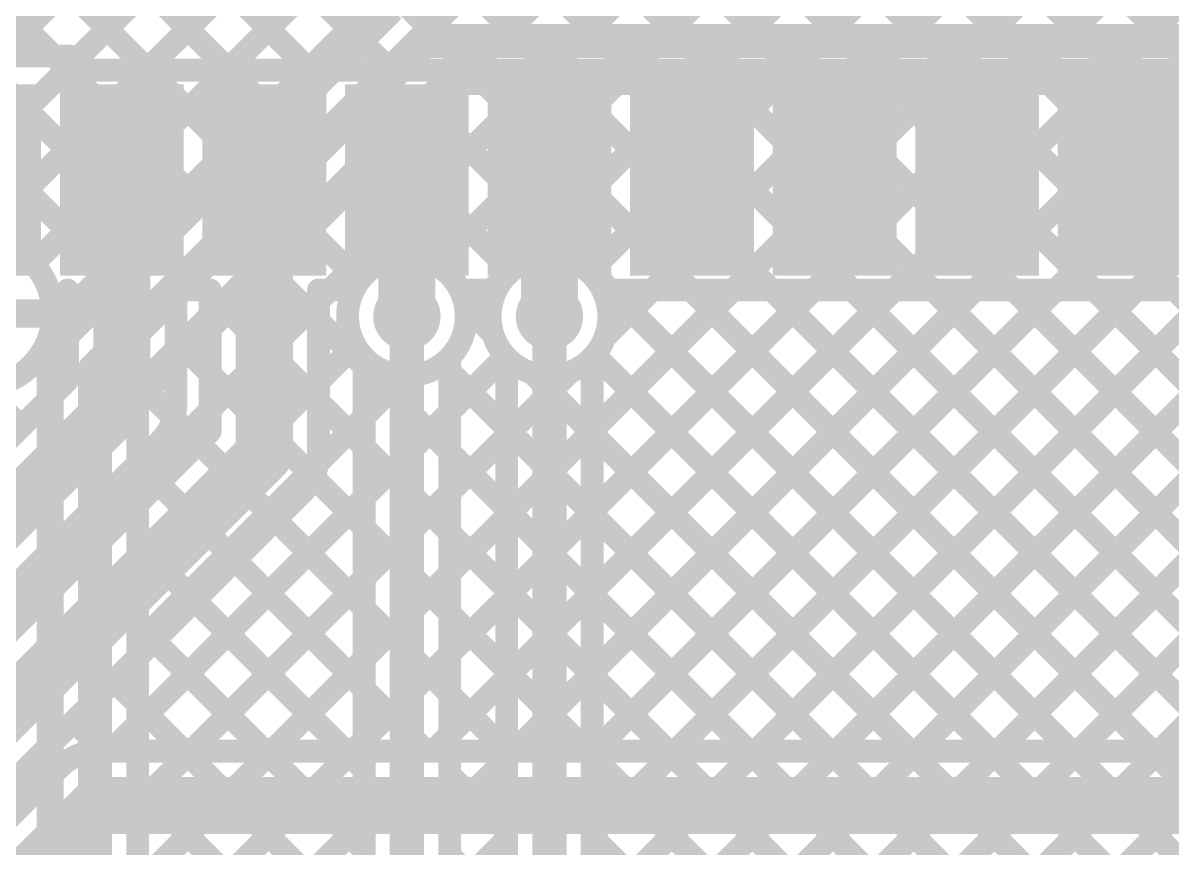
# Model space of a CAD drawing. Header units: millimetres. Extents: x -0.08 to 7.12, y -0.08 to 3.98.
# Drawn here: x 3.9977 to 4.4007, y 3.3652 to 3.6546 of the extents above; entities that cross this region are included whole.
import ezdxf

# ---------------------------------------------------------------- set-up
doc = ezdxf.new("R2010")
doc.units = ezdxf.units.MM
doc.header["$MEASUREMENT"] = 0
for name, color, linetype in [('BottomLayer', 5, 'Continuous'), ('TopLayer', 1, 'Continuous'), ('TopPaste', 8, 'Continuous'), ('TopSolder', 216, 'Continuous'), ('ViaHoleLayer', 16, 'Continuous')]:
    doc.layers.add(name, color=color, linetype=linetype)

# ---------------------------------------------------------------- blocks, each defined once
blk = doc.blocks.new('41_SMD_UFL_MODULE_39')
at = {"layer": 'TopLayer'}
for points in [[(0.31496, 0.36732), (0.37402, 0.36732), (0.37402, 0.33189), (0.31496, 0.33189)], [(0.31496, 0.31732), (0.37402, 0.31732), (0.37402, 0.28189), (0.31496, 0.28189)], [(0.31496, 0.26732), (0.37402, 0.26732), (0.37402, 0.23189), (0.31496, 0.23189)], [(0.31496, 0.21732), (0.37402, 0.21732), (0.37402, 0.18189), (0.31496, 0.18189)], [(0.31496, 0.16732), (0.37402, 0.16732), (0.37402, 0.13189), (0.31496, 0.13189)], [(0.31496, 0.11732), (0.37402, 0.11732), (0.37402, 0.08189), (0.31496, 0.08189)], [(0.31496, 0.06732), (0.37402, 0.06732), (0.37402, 0.03189), (0.31496, 0.03189)], [(0.31496, 0.01732), (0.37402, 0.01732), (0.37402, -0.01811), (0.31496, -0.01811)], [(0.31496, -0.03268), (0.37402, -0.03268), (0.37402, -0.06811), (0.31496, -0.06811)]]:
    blk.add_hatch(color=1, dxfattribs=at).paths.add_polyline_path(points)
at = {"layer": 'TopPaste'}
for points in [[(0.31496, 0.36732), (0.37402, 0.36732), (0.37402, 0.33189), (0.31496, 0.33189)], [(0.31496, 0.31732), (0.37402, 0.31732), (0.37402, 0.28189), (0.31496, 0.28189)], [(0.31496, 0.26732), (0.37402, 0.26732), (0.37402, 0.23189), (0.31496, 0.23189)], [(0.31496, 0.21732), (0.37402, 0.21732), (0.37402, 0.18189), (0.31496, 0.18189)], [(0.31496, 0.16732), (0.37402, 0.16732), (0.37402, 0.13189), (0.31496, 0.13189)], [(0.31496, 0.11732), (0.37402, 0.11732), (0.37402, 0.08189), (0.31496, 0.08189)], [(0.31496, 0.06732), (0.37402, 0.06732), (0.37402, 0.03189), (0.31496, 0.03189)], [(0.31496, 0.01732), (0.37402, 0.01732), (0.37402, -0.01811), (0.31496, -0.01811)], [(0.31496, -0.03268), (0.37402, -0.03268), (0.37402, -0.06811), (0.31496, -0.06811)]]:
    blk.add_hatch(color=8, dxfattribs=at).paths.add_polyline_path(points)
at = {"layer": 'TopSolder'}
for points in [[(0.31096, 0.37132), (0.37802, 0.37132), (0.37802, 0.32789), (0.31096, 0.32789)], [(0.31096, 0.32132), (0.37802, 0.32132), (0.37802, 0.27789), (0.31096, 0.27789)], [(0.31096, 0.27132), (0.37802, 0.27132), (0.37802, 0.22789), (0.31096, 0.22789)], [(0.31096, 0.22132), (0.37802, 0.22132), (0.37802, 0.17789), (0.31096, 0.17789)], [(0.31096, 0.17132), (0.37802, 0.17132), (0.37802, 0.12789), (0.31096, 0.12789)], [(0.31096, 0.12132), (0.37802, 0.12132), (0.37802, 0.07789), (0.31096, 0.07789)], [(0.31096, 0.07132), (0.37802, 0.07132), (0.37802, 0.02789), (0.31096, 0.02789)], [(0.31096, 0.02132), (0.37802, 0.02132), (0.37802, -0.02211), (0.31096, -0.02211)], [(0.31096, -0.02868), (0.37802, -0.02868), (0.37802, -0.07211), (0.31096, -0.07211)]]:
    blk.add_hatch(color=216, dxfattribs=at).paths.add_polyline_path(points)

msp = doc.modelspace()

# ---------------------------------------------------------------- hatches: boundary and pattern name
at = {"layer": 'BottomLayer'}
h = msp.add_hatch(color=5, dxfattribs=at)
edge = h.paths.add_edge_path()
edge.add_arc((4.13239, 3.55168), 0.01181, 0, 360)
h = msp.add_hatch(color=5, dxfattribs=at)
edge = h.paths.add_edge_path()
edge.add_arc((4.18239, 3.55168), 0.01181, 0, 360)
at = {"layer": 'TopLayer'}
h = msp.add_hatch(color=1, dxfattribs=at)
edge = h.paths.add_edge_path()
edge.add_arc((4.13239, 3.55168), 0.01181, 0, 360)
h = msp.add_hatch(color=1, dxfattribs=at)
edge = h.paths.add_edge_path()
edge.add_arc((4.18239, 3.55168), 0.01181, 0, 360)
at = {"layer": 'ViaHoleLayer'}
h = msp.add_hatch(color=16, dxfattribs=at)
edge = h.paths.add_edge_path()
edge.add_arc((4.13239, 3.55168), 0.00591, 0, 360)
h = msp.add_hatch(color=16, dxfattribs=at)
edge = h.paths.add_edge_path()
edge.add_arc((4.18239, 3.55168), 0.00591, 0, 360)

# ---------------------------------------------------------------- linework, layer by layer
at = {"layer": 'BottomLayer'}
for points, const_width in [([(3.61594, 3.2695), (4.12244, 3.776)], 0.008), ([(3.64422, 3.2695), (4.15072, 3.776)], 0.008), ([(3.81896, 3.776), (4.03187, 3.56309)], 0.008), ([(3.84724, 3.776), (4.04601, 3.57723)], 0.008), ([(3.87553, 3.776), (4.06016, 3.59137)], 0.008), ([(3.90381, 3.776), (4.0743, 3.60551)], 0.008), ([(3.93209, 3.776), (4.08844, 3.61965)], 0.008), ([(3.96038, 3.776), (4.10258, 3.6338)], 0.008), ([(3.98149, 3.57848), (4.17901, 3.776)], 0.008), ([(3.98866, 3.776), (4.11673, 3.64794)], 0.008), ([(4.00142, 3.57013), (4.20729, 3.776)], 0.008), ([(4.00782, 3.54824), (4.23558, 3.776)], 0.008), ([(4.08276, 3.0575), (4.80126, 3.776)], 0.008), ([(4.0124, 3.54361), (4.12768, 3.65889)], 0.008), ([(4.023, 3.533), (4.13829, 3.64829)], 0.012), ([(4.13829, 3.64829), (4.63439, 3.64829)], 0.012), ([(4.0065, 3.03781), (4.60198, 3.63329)], 0.008), ([(4.038, 3.52186), (4.14944, 3.63329)], 0.008), ([(4.038, 3.49357), (4.17772, 3.63329)], 0.008), ([(4.038, 3.52679), (4.1445, 3.63329)], 0.008), ([(4.14256, 3.56985), (4.206, 3.63329)], 0.008), ([(4.1445, 3.63329), (4.61997, 3.63329)], 0.008), ([(4.1532, 3.5522), (4.23429, 3.63329)], 0.008), ([(4.15966, 3.63329), (4.48077, 3.31218)], 0.008), ([(4.18794, 3.63329), (4.49491, 3.32632)], 0.008), ([(4.19638, 3.5671), (4.26257, 3.63329)], 0.008), ([(4.19739, 3.48326), (4.34743, 3.63329)], 0.008), ([(4.19739, 3.51154), (4.31914, 3.63329)], 0.008), ([(4.19739, 3.45498), (4.37571, 3.63329)], 0.008), ([(4.19739, 3.37012), (4.46056, 3.63329)], 0.008), ([(4.19739, 3.34184), (4.48885, 3.63329)], 0.008), ([(4.19739, 3.42669), (4.40399, 3.63329)], 0.008), ([(4.19739, 3.39841), (4.43228, 3.63329)], 0.008), ([(4.19739, 3.28527), (4.54542, 3.63329)], 0.008), ([(4.19739, 3.31355), (4.51713, 3.63329)], 0.008), ([(4.19739, 3.25699), (4.5737, 3.63329)], 0.008), ([(4.20184, 3.54428), (4.29086, 3.63329)], 0.008), ([(4.21622, 3.63329), (4.51602, 3.3335)], 0.008), ([(4.24451, 3.63329), (4.5443, 3.3335)], 0.008), ([(4.27279, 3.63329), (4.57259, 3.3335)], 0.008), ([(4.30108, 3.63329), (4.60087, 3.3335)], 0.008), ([(4.32936, 3.63329), (4.62915, 3.3335)], 0.008), ([(4.35765, 3.63329), (4.65744, 3.3335)], 0.008), ([(4.38593, 3.63329), (4.68572, 3.3335)], 0.008), ([(4.05423, 3.05725), (4.62616, 3.62918)], 0.008), ([(4.13794, 3.62673), (4.46663, 3.29803)], 0.008), ([(4.1238, 3.61258), (4.16887, 3.56751)], 0.008), ([(4.10965, 3.59844), (4.1359, 3.5722)], 0.008), ([(4.09551, 3.5843), (4.1157, 3.56411)], 0.008), ([(4.08137, 3.57016), (4.11739, 3.53413)], 0.008), ([(4.00733, 3.55934), (4.01773, 3.54894)], 0.008), ([(4.06723, 3.55601), (4.11739, 3.50585)], 0.008), ([(4.15291, 3.55519), (4.16249, 3.5456)], 0.008), ([(3.98239, 3.55268), (4.0042, 3.55268)], 0.01), ([(4.13239, 3.25539), (4.13239, 3.55168)], 0.012), ([(4.18239, 3.24689), (4.18239, 3.55168)], 0.012), ([(4.0065, 3.15968), (4.0065, 3.54346)], 0.008), ([(4.038, 3.46529), (4.11423, 3.54152)], 0.008), ([(4.05309, 3.54187), (4.11739, 3.47756)], 0.008), ([(4.023, 3.147), (4.023, 3.533)], 0.012), ([(4.11739, 3.26982), (4.11739, 3.53726)], 0.008), ([(4.14739, 3.51811), (4.16698, 3.5377)], 0.008), ([(4.14739, 3.26982), (4.14739, 3.53726)], 0.008), ([(4.16739, 3.25311), (4.16739, 3.53726)], 0.008), ([(4.19739, 3.24689), (4.19739, 3.53726)], 0.008), ([(4.19821, 3.53816), (4.45249, 3.28389)], 0.008), ([(4.008, 3.16143), (4.008, 3.533)], 0.008), ([(4.14739, 3.53242), (4.16739, 3.51242)], 0.008), ([(4.038, 3.16143), (4.038, 3.52679)], 0.008), ([(4.03894, 3.52773), (4.11739, 3.44928)], 0.008), ([(4.038, 3.437), (4.11739, 3.5164)], 0.008), ([(4.19739, 3.5107), (4.43834, 3.26975)], 0.008), ([(4.14739, 3.48983), (4.16739, 3.50983)], 0.008), ([(4.14739, 3.50413), (4.16739, 3.48413)], 0.008), ([(4.038, 3.50039), (4.11739, 3.421)], 0.008), ([(4.038, 3.40872), (4.11739, 3.48811)], 0.008), ([(4.19739, 3.48242), (4.4242, 3.25561)], 0.008), ([(4.14739, 3.46154), (4.16739, 3.48154)], 0.008), ([(4.14739, 3.47585), (4.16739, 3.45585)], 0.008), ([(4.038, 3.4721), (4.11739, 3.39271)], 0.008), ([(4.038, 3.38043), (4.11739, 3.45983)], 0.008), ([(4.19739, 3.45413), (4.41006, 3.24147)], 0.008), ([(4.14739, 3.43326), (4.16739, 3.45326)], 0.008), ([(4.14739, 3.44756), (4.16739, 3.42756)], 0.008), ([(4.038, 3.44382), (4.11739, 3.36443)], 0.008), ([(4.038, 3.35215), (4.11739, 3.43154)], 0.008), ([(4.19739, 3.42585), (4.39592, 3.22732)], 0.008), ([(4.14739, 3.40498), (4.16739, 3.42498)], 0.008), ([(4.14739, 3.41928), (4.16739, 3.39928)], 0.008), ([(4.038, 3.41554), (4.11739, 3.33614)], 0.008), ([(4.038, 3.32387), (4.11739, 3.40326)], 0.008), ([(4.19739, 3.39756), (4.37917, 3.21579)], 0.008), ([(4.14739, 3.37669), (4.16739, 3.39669)], 0.008), ([(4.14739, 3.391), (4.16739, 3.371)], 0.008), ([(4.038, 3.38725), (4.11739, 3.30786)], 0.008), ([(4.038, 3.29558), (4.11739, 3.37498)], 0.008), ([(4.19739, 3.36928), (4.36763, 3.19904)], 0.008), ([(4.14739, 3.34841), (4.16739, 3.36841)], 0.008), ([(4.14739, 3.36271), (4.16739, 3.34271)], 0.008)]:
    msp.add_lwpolyline(points, dxfattribs=dict(at, const_width=const_width))
for points, const_width in [([(4.11473, 3.64794, 1), (4.11873, 3.64794, 1)], 0.004), ([(4.13529, 3.64829, 1), (4.14129, 3.64829, 1)], 0.006), ([(4.13529, 3.64829, 1), (4.14129, 3.64829, 1)], 0.006), ([(4.10058, 3.6338, 1), (4.10458, 3.6338, 1)], 0.004), ([(4.1425, 3.63329, 1), (4.1465, 3.63329, 1)], 0.004), ([(4.1425, 3.63329, 1), (4.1465, 3.63329, 1)], 0.004), ([(4.14744, 3.63329, 1), (4.15144, 3.63329, 1)], 0.004), ([(4.15766, 3.63329, 1), (4.16166, 3.63329, 1)], 0.004), ([(4.17572, 3.63329, 1), (4.17972, 3.63329, 1)], 0.004), ([(4.18594, 3.63329, 1), (4.18994, 3.63329, 1)], 0.004), ([(4.204, 3.63329, 1), (4.208, 3.63329, 1)], 0.004), ([(4.21422, 3.63329, 1), (4.21823, 3.63329, 1)], 0.004), ([(4.23229, 3.63329, 1), (4.23629, 3.63329, 1)], 0.004), ([(4.24251, 3.63329, 1), (4.24651, 3.63329, 1)], 0.004), ([(4.26057, 3.63329, 1), (4.26457, 3.63329, 1)], 0.004), ([(4.27079, 3.63329, 1), (4.27479, 3.63329, 1)], 0.004), ([(4.28886, 3.63329, 1), (4.29286, 3.63329, 1)], 0.004), ([(4.29908, 3.63329, 1), (4.30308, 3.63329, 1)], 0.004), ([(4.31714, 3.63329, 1), (4.32114, 3.63329, 1)], 0.004), ([(4.32736, 3.63329, 1), (4.33136, 3.63329, 1)], 0.004), ([(4.34543, 3.63329, 1), (4.34943, 3.63329, 1)], 0.004), ([(4.35565, 3.63329, 1), (4.35965, 3.63329, 1)], 0.004), ([(4.37371, 3.63329, 1), (4.37771, 3.63329, 1)], 0.004), ([(4.38393, 3.63329, 1), (4.38793, 3.63329, 1)], 0.004), ([(4.40199, 3.63329, 1), (4.40599, 3.63329, 1)], 0.004), ([(4.13594, 3.62673, 1), (4.13994, 3.62673, 1)], 0.004), ([(4.08644, 3.61965, 1), (4.09044, 3.61965, 1)], 0.004), ([(4.1218, 3.61258, 1), (4.1258, 3.61258, 1)], 0.004), ([(4.0723, 3.60551, 1), (4.0763, 3.60551, 1)], 0.004), ([(4.10765, 3.59844, 1), (4.11165, 3.59844, 1)], 0.004), ([(4.05816, 3.59137, 1), (4.06216, 3.59137, 1)], 0.004), ([(4.09351, 3.5843, 1), (4.09751, 3.5843, 1)], 0.004), ([(4.04401, 3.57723, 1), (4.04801, 3.57723, 1)], 0.004), ([(4.1339, 3.5722, 1), (4.1379, 3.5722, 1)], 0.004), ([(3.99942, 3.57013, 1), (4.00342, 3.57013, 1)], 0.004), ([(4.07937, 3.57016, 1), (4.08337, 3.57016, 1)], 0.004), ([(4.14056, 3.56985, 1), (4.14456, 3.56985, 1)], 0.004), ([(4.16687, 3.56751, 1), (4.17087, 3.56751, 1)], 0.004), ([(4.19438, 3.5671, 1), (4.19838, 3.5671, 1)], 0.004), ([(4.02987, 3.56309, 1), (4.03387, 3.56309, 1)], 0.004), ([(4.1137, 3.56411, 1), (4.1177, 3.56411, 1)], 0.004), ([(4.00533, 3.55934, 1), (4.00933, 3.55934, 1)], 0.004), ([(4.06523, 3.55601, 1), (4.06923, 3.55601, 1)], 0.004), ([(4.15091, 3.55519, 1), (4.15491, 3.55519, 1)], 0.004), ([(4.0017, 3.55268, 1), (4.0067, 3.55268, 1)], 0.005), ([(4.0062, 3.55268, 1), (4.0102, 3.55268, 1)], 0.004), ([(4.0062, 3.55268, 1), (4.0102, 3.55268, 1)], 0.004), ([(4.12939, 3.55168, 1), (4.13539, 3.55168, 1)], 0.006), ([(4.1512, 3.5522, 1), (4.1552, 3.5522, 1)], 0.004), ([(4.1512, 3.55168, 1), (4.1552, 3.55168, 1)], 0.004), ([(4.1512, 3.55168, 1), (4.1552, 3.55168, 1)], 0.004), ([(4.17939, 3.55168, 1), (4.18539, 3.55168, 1)], 0.006), ([(4.2012, 3.55168, 1), (4.2052, 3.55168, 1)], 0.004), ([(4.2012, 3.55168, 1), (4.2052, 3.55168, 1)], 0.004), ([(4.00582, 3.54824, 1), (4.00982, 3.54824, 1)], 0.004), ([(4.01573, 3.54894, 1), (4.01973, 3.54894, 1)], 0.004), ([(4.0045, 3.54346, 1), (4.0085, 3.54346, 1)], 0.004), ([(4.0045, 3.54346, 1), (4.0085, 3.54346, 1)], 0.004), ([(4.01039, 3.54361, 1), (4.01439, 3.54361, 1)], 0.004), ([(4.01039, 3.5436, 1), (4.01439, 3.5436, 1)], 0.004), ([(4.0104, 3.54361, 1), (4.0144, 3.54361, 1)], 0.004), ([(4.16049, 3.5456, 1), (4.16449, 3.5456, 1)], 0.004), ([(4.19984, 3.54428, 1), (4.20384, 3.54428, 1)], 0.004), ([(4.05109, 3.54187, 1), (4.05509, 3.54187, 1)], 0.004), ([(4.11223, 3.54152, 1), (4.11623, 3.54152, 1)], 0.004), ([(4.02, 3.533, 1), (4.026, 3.533, 1)], 0.006), ([(4.02, 3.533, 1), (4.026, 3.533, 1)], 0.006), ([(4.11539, 3.53726, 1), (4.11939, 3.53726, 1)], 0.004), ([(4.11539, 3.53726, 1), (4.11939, 3.53726, 1)], 0.004), ([(4.14539, 3.53726, 1), (4.14939, 3.53726, 1)], 0.004), ([(4.14539, 3.53726, 1), (4.14939, 3.53726, 1)], 0.004), ([(4.16498, 3.5377, 1), (4.16898, 3.5377, 1)], 0.004), ([(4.16539, 3.53726, 1), (4.16939, 3.53726, 1)], 0.004), ([(4.16539, 3.53726, 1), (4.16939, 3.53726, 1)], 0.004), ([(4.19539, 3.53726, 1), (4.19939, 3.53726, 1)], 0.004), ([(4.19539, 3.53726, 1), (4.19939, 3.53726, 1)], 0.004), ([(4.19621, 3.53816, 1), (4.20021, 3.53816, 1)], 0.004), ([(4.006, 3.533, 1), (4.01, 3.533, 1)], 0.004), ([(4.006, 3.533, 1), (4.01, 3.533, 1)], 0.004), ([(4.006, 3.533, 1), (4.01, 3.533, 1)], 0.004), ([(4.11539, 3.53413, 1), (4.11939, 3.53413, 1)], 0.004), ([(4.14539, 3.53242, 1), (4.14939, 3.53242, 1)], 0.004), ([(4.036, 3.52679, 1), (4.04, 3.52679, 1)], 0.004), ([(4.036, 3.52679, 1), (4.04, 3.52679, 1)], 0.004), ([(4.03694, 3.52773, 1), (4.04094, 3.52773, 1)], 0.004), ([(4.036, 3.52186, 1), (4.04, 3.52186, 1)], 0.004), ([(4.14539, 3.51811, 1), (4.14939, 3.51811, 1)], 0.004), ([(4.11539, 3.5164, 1), (4.11939, 3.5164, 1)], 0.004), ([(4.16539, 3.51242, 1), (4.16939, 3.51242, 1)], 0.004), ([(4.19539, 3.51154, 1), (4.19939, 3.51154, 1)], 0.004), ([(4.19539, 3.5107, 1), (4.19939, 3.5107, 1)], 0.004), ([(4.16539, 3.50983, 1), (4.16939, 3.50983, 1)], 0.004), ([(4.11539, 3.50585, 1), (4.11939, 3.50585, 1)], 0.004), ([(4.14539, 3.50413, 1), (4.14939, 3.50413, 1)], 0.004), ([(4.036, 3.50039, 1), (4.04, 3.50039, 1)], 0.004), ([(4.036, 3.49357, 1), (4.04, 3.49357, 1)], 0.004), ([(4.14539, 3.48983, 1), (4.14939, 3.48983, 1)], 0.004), ([(4.11539, 3.48811, 1), (4.11939, 3.48811, 1)], 0.004), ([(4.16539, 3.48413, 1), (4.16939, 3.48413, 1)], 0.004), ([(4.19539, 3.48326, 1), (4.19939, 3.48326, 1)], 0.004), ([(4.19539, 3.48242, 1), (4.19939, 3.48242, 1)], 0.004), ([(4.16539, 3.48154, 1), (4.16939, 3.48154, 1)], 0.004), ([(4.11539, 3.47756, 1), (4.11939, 3.47756, 1)], 0.004), ([(4.14539, 3.47585, 1), (4.14939, 3.47585, 1)], 0.004), ([(4.036, 3.4721, 1), (4.04, 3.4721, 1)], 0.004), ([(4.036, 3.46529, 1), (4.04, 3.46529, 1)], 0.004), ([(4.11539, 3.45983, 1), (4.11939, 3.45983, 1)], 0.004), ([(4.14539, 3.46154, 1), (4.14939, 3.46154, 1)], 0.004), ([(4.16539, 3.45585, 1), (4.16939, 3.45585, 1)], 0.004), ([(4.19539, 3.45498, 1), (4.19939, 3.45498, 1)], 0.004), ([(4.19539, 3.45413, 1), (4.19939, 3.45413, 1)], 0.004), ([(4.16539, 3.45326, 1), (4.16939, 3.45326, 1)], 0.004), ([(4.11539, 3.44928, 1), (4.11939, 3.44928, 1)], 0.004), ([(4.14539, 3.44756, 1), (4.14939, 3.44756, 1)], 0.004), ([(4.036, 3.44382, 1), (4.04, 3.44382, 1)], 0.004), ([(4.036, 3.437, 1), (4.04, 3.437, 1)], 0.004), ([(4.11539, 3.43154, 1), (4.11939, 3.43154, 1)], 0.004), ([(4.14539, 3.43326, 1), (4.14939, 3.43326, 1)], 0.004), ([(4.16539, 3.42756, 1), (4.16939, 3.42756, 1)], 0.004), ([(4.19539, 3.42669, 1), (4.19939, 3.42669, 1)], 0.004), ([(4.19539, 3.42585, 1), (4.19939, 3.42585, 1)], 0.004), ([(4.16539, 3.42498, 1), (4.16939, 3.42498, 1)], 0.004), ([(4.11539, 3.421, 1), (4.11939, 3.421, 1)], 0.004), ([(4.14539, 3.41928, 1), (4.14939, 3.41928, 1)], 0.004), ([(4.036, 3.41554, 1), (4.04, 3.41554, 1)], 0.004), ([(4.036, 3.40872, 1), (4.04, 3.40872, 1)], 0.004), ([(4.11539, 3.40326, 1), (4.11939, 3.40326, 1)], 0.004), ([(4.14539, 3.40498, 1), (4.14939, 3.40498, 1)], 0.004), ([(4.16539, 3.39928, 1), (4.16939, 3.39928, 1)], 0.004), ([(4.19539, 3.39841, 1), (4.19939, 3.39841, 1)], 0.004), ([(4.19539, 3.39756, 1), (4.19939, 3.39756, 1)], 0.004), ([(4.16539, 3.39669, 1), (4.16939, 3.39669, 1)], 0.004), ([(4.11539, 3.39271, 1), (4.11939, 3.39271, 1)], 0.004), ([(4.14539, 3.391, 1), (4.14939, 3.391, 1)], 0.004), ([(4.036, 3.38725, 1), (4.04, 3.38725, 1)], 0.004), ([(4.036, 3.38043, 1), (4.04, 3.38043, 1)], 0.004), ([(4.11539, 3.37498, 1), (4.11939, 3.37498, 1)], 0.004), ([(4.14539, 3.37669, 1), (4.14939, 3.37669, 1)], 0.004), ([(4.16539, 3.371, 1), (4.16939, 3.371, 1)], 0.004), ([(4.19539, 3.37012, 1), (4.19939, 3.37012, 1)], 0.004), ([(4.19539, 3.36928, 1), (4.19939, 3.36928, 1)], 0.004), ([(4.16539, 3.36841, 1), (4.16939, 3.36841, 1)], 0.004), ([(4.11539, 3.36443, 1), (4.11939, 3.36443, 1)], 0.004), ([(4.14539, 3.36271, 1), (4.14939, 3.36271, 1)], 0.004)]:
    msp.add_lwpolyline(points, format="xyb", close=True, dxfattribs=dict(at, const_width=const_width))
at = {"layer": 'BottomLayer', "const_width": 0.008}
for points in [[(3.9635, 3.5351, -1.467946), (4.0082, 3.55268)], [(4.11739, 3.53726, -1.480911), (4.1532, 3.55168)], [(4.16739, 3.53726, -1.480911), (4.2032, 3.55168)], [(4.0082, 3.55268, -0.091624), (4.0065, 3.54346)], [(4.1532, 3.55168, -0.193845), (4.14739, 3.53726)], [(4.2032, 3.55168, -0.193845), (4.19739, 3.53726)], [(4.008, 3.533, -0.198912), (4.01239, 3.54361)], [(4.008, 3.533, -0.198764), (4.01239, 3.5436)]]:
    msp.add_lwpolyline(points, format="xyb", dxfattribs=at)
at = {"layer": 'TopLayer'}
for points, const_width in [([(3.87553, 3.776), (4.00851, 3.64302)], 0.008), ([(3.90381, 3.776), (4.04179, 3.63802)], 0.008), ([(3.93209, 3.776), (4.07008, 3.63802)], 0.008), ([(3.96038, 3.776), (4.09836, 3.63802)], 0.008), ([(3.98866, 3.776), (4.12665, 3.63802)], 0.008), ([(3.98945, 3.64302), (4.12244, 3.776)], 0.008), ([(4.01411, 3.63939), (4.15072, 3.776)], 0.008), ([(4.01695, 3.776), (4.15493, 3.63802)], 0.008), ([(4.04102, 3.63802), (4.17901, 3.776)], 0.008), ([(4.04523, 3.776), (4.18322, 3.63802)], 0.008), ([(4.06931, 3.63802), (4.20729, 3.776)], 0.008), ([(4.07352, 3.776), (4.2115, 3.63802)], 0.008), ([(4.09759, 3.63802), (4.23558, 3.776)], 0.008), ([(4.1018, 3.776), (4.23978, 3.63802)], 0.008), ([(4.12588, 3.63802), (4.26386, 3.776)], 0.008), ([(4.13009, 3.776), (4.26807, 3.63802)], 0.008), ([(4.15416, 3.63802), (4.29214, 3.776)], 0.008), ([(4.15837, 3.776), (4.29635, 3.63802)], 0.008), ([(4.18244, 3.63802), (4.32043, 3.776)], 0.008), ([(4.18665, 3.776), (4.32464, 3.63802)], 0.008), ([(4.21073, 3.63802), (4.34871, 3.776)], 0.008), ([(4.21494, 3.776), (4.35292, 3.63802)], 0.008), ([(4.23901, 3.63802), (4.377, 3.776)], 0.008), ([(4.24322, 3.776), (4.38121, 3.63802)], 0.008), ([(4.2673, 3.63802), (4.40528, 3.776)], 0.008), ([(4.27151, 3.776), (4.40949, 3.63802)], 0.008), ([(4.29558, 3.63802), (4.43357, 3.776)], 0.008), ([(4.32387, 3.63802), (4.46185, 3.776)], 0.008), ([(4.35215, 3.63802), (4.49013, 3.776)], 0.008), ([(4.38043, 3.63802), (4.51842, 3.776)], 0.008), ([(3.95068, 3.64302), (4.01411, 3.64302)], 0.008), ([(4.01411, 3.63802), (4.01411, 3.64302)], 0.008), ([(4.01411, 3.63802), (4.05568, 3.63802)], 0.008), ([(4.05568, 3.63802), (4.05911, 3.63802)], 0.008), ([(4.05568, 3.63802), (4.05911, 3.63802)], 0.008), ([(4.05911, 3.63802), (4.10568, 3.63802)], 0.008), ([(4.10568, 3.63802), (4.10911, 3.63802)], 0.008), ([(4.10568, 3.63802), (4.10911, 3.63802)], 0.008), ([(4.10911, 3.63802), (4.15568, 3.63802)], 0.008), ([(4.15568, 3.63802), (4.15911, 3.63802)], 0.008), ([(4.15568, 3.63802), (4.15911, 3.63802)], 0.008), ([(4.15911, 3.63802), (4.20568, 3.63802)], 0.008), ([(4.20568, 3.63802), (4.20911, 3.63802)], 0.008), ([(4.20568, 3.63802), (4.20911, 3.63802)], 0.008), ([(4.20911, 3.63802), (4.25568, 3.63802)], 0.008), ([(4.25568, 3.63802), (4.25911, 3.63802)], 0.008), ([(4.25568, 3.63802), (4.25911, 3.63802)], 0.008), ([(4.25911, 3.63802), (4.30568, 3.63802)], 0.008), ([(4.30568, 3.63802), (4.30911, 3.63802)], 0.008), ([(4.30568, 3.63802), (4.30911, 3.63802)], 0.008), ([(4.30911, 3.63802), (4.35568, 3.63802)], 0.008), ([(4.35568, 3.63802), (4.35911, 3.63802)], 0.008), ([(4.35568, 3.63802), (4.35911, 3.63802)], 0.008), ([(4.35911, 3.63802), (4.40568, 3.63802)], 0.008), ([(4.03239, 3.52139), (4.03239, 3.59949)], 0.02), ([(4.08239, 3.50339), (4.08239, 3.59949)], 0.02), ([(4.13239, 3.55168), (4.13239, 3.59849)], 0.02), ([(4.18239, 3.55168), (4.18239, 3.59849)], 0.02), ([(4.01339, 3.55596), (4.01339, 3.56096)], 0.008), ([(4.05139, 3.56096), (4.05568, 3.56096)], 0.008), ([(4.05139, 3.52139), (4.05139, 3.56096)], 0.008), ([(4.05568, 3.56096), (4.05911, 3.56096)], 0.008), ([(4.05568, 3.56096), (4.05911, 3.56096)], 0.008), ([(4.05911, 3.56096), (4.06339, 3.56096)], 0.008), ([(4.06339, 3.51126), (4.06339, 3.56096)], 0.008), ([(4.08505, 3.3992), (4.24681, 3.56096)], 0.008), ([(4.10139, 3.55697), (4.10539, 3.56096)], 0.008), ([(4.10139, 3.50339), (4.10139, 3.56096)], 0.008), ([(4.10139, 3.56096), (4.10568, 3.56096)], 0.008), ([(4.10568, 3.56096), (4.10911, 3.56096)], 0.008), ([(4.10568, 3.56096), (4.10911, 3.56096)], 0.008), ([(4.10911, 3.56096), (4.11339, 3.56096)], 0.008), ([(4.11333, 3.3992), (4.27509, 3.56096)], 0.008), ([(4.14162, 3.3992), (4.30338, 3.56096)], 0.008), ([(4.15139, 3.56096), (4.15568, 3.56096)], 0.008), ([(4.1532, 3.5522), (4.16196, 3.56096)], 0.008), ([(4.15568, 3.56096), (4.15911, 3.56096)], 0.008), ([(4.15568, 3.56096), (4.15911, 3.56096)], 0.008), ([(4.15911, 3.56096), (4.16339, 3.56096)], 0.008), ([(4.1699, 3.3992), (4.33166, 3.56096)], 0.008), ([(4.19818, 3.3992), (4.35995, 3.56096)], 0.008), ([(4.20139, 3.56096), (4.20568, 3.56096)], 0.008), ([(4.20184, 3.54428), (4.21853, 3.56096)], 0.008), ([(4.2037, 3.56096), (4.36547, 3.3992)], 0.008), ([(4.20568, 3.56096), (4.20911, 3.56096)], 0.008), ([(4.20568, 3.56096), (4.20911, 3.56096)], 0.008), ([(4.20911, 3.56096), (4.25568, 3.56096)], 0.008), ([(4.22647, 3.3992), (4.38823, 3.56096)], 0.008), ([(4.23199, 3.56096), (4.39375, 3.3992)], 0.008), ([(4.25475, 3.3992), (4.41652, 3.56096)], 0.008), ([(4.25568, 3.56096), (4.25911, 3.56096)], 0.008), ([(4.25568, 3.56096), (4.25911, 3.56096)], 0.008), ([(4.25911, 3.56096), (4.30568, 3.56096)], 0.008), ([(4.26027, 3.56096), (4.42204, 3.3992)], 0.008), ([(4.28304, 3.3992), (4.4448, 3.56096)], 0.008), ([(4.28856, 3.56096), (4.45032, 3.3992)], 0.008), ([(4.30568, 3.56096), (4.30911, 3.56096)], 0.008), ([(4.30568, 3.56096), (4.30911, 3.56096)], 0.008), ([(4.30911, 3.56096), (4.35568, 3.56096)], 0.008), ([(4.31132, 3.3992), (4.47308, 3.56096)], 0.008), ([(4.31684, 3.56096), (4.4786, 3.3992)], 0.008), ([(4.33961, 3.3992), (4.50137, 3.56096)], 0.008), ([(4.34512, 3.56096), (4.50689, 3.3992)], 0.008), ([(4.35568, 3.56096), (4.35911, 3.56096)], 0.008), ([(4.35568, 3.56096), (4.35911, 3.56096)], 0.008), ([(4.35911, 3.56096), (4.40568, 3.56096)], 0.008), ([(4.36789, 3.3992), (4.52965, 3.56096)], 0.008), ([(4.37341, 3.56096), (4.53517, 3.3992)], 0.008), ([(4.39617, 3.3992), (4.55794, 3.56096)], 0.008), ([(4.40169, 3.56096), (4.56346, 3.3992)], 0.008), ([(4.008, 3.55596), (4.01339, 3.55596)], 0.008), ([(4.01071, 3.55596), (4.01339, 3.55328)], 0.008), ([(4.01339, 3.52926), (4.01339, 3.55596)], 0.008), ([(4.15291, 3.55519), (4.16249, 3.5456)], 0.008), ([(3.98239, 3.55268), (4.0042, 3.55268)], 0.01), ([(4.00782, 3.54824), (4.01339, 3.55382)], 0.008), ([(4.05139, 3.53525), (4.06339, 3.54725)], 0.008), ([(4.10139, 3.55013), (4.25233, 3.3992)], 0.008), ([(4.05139, 3.54356), (4.06339, 3.53156)], 0.008), ([(4.10139, 3.52868), (4.11423, 3.54152)], 0.008), ([(4.00222, 3.53616), (4.01126, 3.52713)], 0.008), ([(4.02848, 3.3992), (4.16698, 3.5377)], 0.008), ([(4.14482, 3.53499), (4.28061, 3.3992)], 0.008), ([(4.19821, 3.53816), (4.33718, 3.3992)], 0.008), ([(4.05676, 3.3992), (4.1898, 3.53224)], 0.008), ([(4.10111, 3.50011), (4.13188, 3.53088)], 0.008), ([(4.17631, 3.53178), (4.3089, 3.3992)], 0.008), ([(3.70713, 3.223), (4.01339, 3.52926)], 0.008), ([(3.715, 3.204), (4.03239, 3.52139)], 0.02), ([(3.98322, 3.52689), (3.99712, 3.51299)], 0.008), ([(3.71743, 3.173), (4.06339, 3.51897)], 0.008), ([(4.10139, 3.52185), (4.22405, 3.3992)], 0.008), ([(4.05063, 3.51605), (4.0594, 3.50727)], 0.008), ([(3.72513, 3.173), (4.06339, 3.51126)], 0.008), ([(3.733, 3.154), (4.08239, 3.50339)], 0.02), ([(3.72846, 3.19059), (4.0458, 3.50793)], 0.008), ([(4.03813, 3.50026), (4.04526, 3.49313)], 0.008), ([(4.09961, 3.49535), (4.19576, 3.3992)], 0.008), ([(3.74646, 3.14059), (4.0958, 3.48993)], 0.008), ([(4.02399, 3.48612), (4.03112, 3.47899)], 0.008), ([(4.08627, 3.4804), (4.16748, 3.3992)], 0.008), ([(4.00985, 3.47198), (4.01698, 3.46485)], 0.008), ([(4.07213, 3.46626), (4.13919, 3.3992)], 0.008), ([(3.9957, 3.45783), (4.00283, 3.4507)], 0.008), ([(4.05799, 3.45212), (4.11091, 3.3992)], 0.008), ([(4.04385, 3.43798), (4.08262, 3.3992)], 0.008), ([(4.0297, 3.42383), (4.05434, 3.3992)], 0.008), ([(4.01556, 3.40969), (4.02606, 3.3992)], 0.008), ([(4.0242, 3.3992), (4.64308, 3.3992)], 0.008), ([(3.88457, 3.26744), (4.01073, 3.3936)], 0.008), ([(4.00142, 3.39555), (4.00705, 3.38992)], 0.008), ([(3.892, 3.248), (4.0242, 3.3802)], 0.02), ([(4.0242, 3.3802), (4.68161, 3.3802)], 0.02)]:
    msp.add_lwpolyline(points, dxfattribs=dict(at, const_width=const_width))
for points, const_width in [([(4.00651, 3.64302, 1), (4.01051, 3.64302, 1)], 0.004), ([(4.01211, 3.64302, 1), (4.01611, 3.64302, 1)], 0.004), ([(4.01211, 3.64302, 1), (4.01611, 3.64302, 1)], 0.004), ([(4.01211, 3.63939, 1), (4.01611, 3.63939, 1)], 0.004), ([(4.01211, 3.63802, 1), (4.01611, 3.63802, 1)], 0.004), ([(4.01211, 3.63802, 1), (4.01611, 3.63802, 1)], 0.004), ([(4.03902, 3.63802, 1), (4.04302, 3.63802, 1)], 0.004), ([(4.03979, 3.63802, 1), (4.04379, 3.63802, 1)], 0.004), ([(4.05368, 3.63802, 1), (4.05768, 3.63802, 1)], 0.004), ([(4.05368, 3.63802, 1), (4.05768, 3.63802, 1)], 0.004), ([(4.05368, 3.63802, 1), (4.05768, 3.63802, 1)], 0.004), ([(4.05711, 3.63802, 1), (4.06111, 3.63802, 1)], 0.004), ([(4.05711, 3.63802, 1), (4.06111, 3.63802, 1)], 0.004), ([(4.05711, 3.63802, 1), (4.06111, 3.63802, 1)], 0.004), ([(4.06731, 3.63802, 1), (4.07131, 3.63802, 1)], 0.004), ([(4.06808, 3.63802, 1), (4.07208, 3.63802, 1)], 0.004), ([(4.09559, 3.63802, 1), (4.09959, 3.63802, 1)], 0.004), ([(4.09636, 3.63802, 1), (4.10036, 3.63802, 1)], 0.004), ([(4.10368, 3.63802, 1), (4.10768, 3.63802, 1)], 0.004), ([(4.10368, 3.63802, 1), (4.10768, 3.63802, 1)], 0.004), ([(4.10368, 3.63802, 1), (4.10768, 3.63802, 1)], 0.004), ([(4.10711, 3.63802, 1), (4.11111, 3.63802, 1)], 0.004), ([(4.10711, 3.63802, 1), (4.11111, 3.63802, 1)], 0.004), ([(4.10711, 3.63802, 1), (4.11111, 3.63802, 1)], 0.004), ([(4.12388, 3.63802, 1), (4.12788, 3.63802, 1)], 0.004), ([(4.12465, 3.63802, 1), (4.12865, 3.63802, 1)], 0.004), ([(4.15216, 3.63802, 1), (4.15616, 3.63802, 1)], 0.004), ([(4.15293, 3.63802, 1), (4.15693, 3.63802, 1)], 0.004), ([(4.15368, 3.63802, 1), (4.15768, 3.63802, 1)], 0.004), ([(4.15368, 3.63802, 1), (4.15768, 3.63802, 1)], 0.004), ([(4.15368, 3.63802, 1), (4.15768, 3.63802, 1)], 0.004), ([(4.15711, 3.63802, 1), (4.16111, 3.63802, 1)], 0.004), ([(4.15711, 3.63802, 1), (4.16111, 3.63802, 1)], 0.004), ([(4.15711, 3.63802, 1), (4.16111, 3.63802, 1)], 0.004), ([(4.18044, 3.63802, 1), (4.18444, 3.63802, 1)], 0.004), ([(4.18122, 3.63802, 1), (4.18522, 3.63802, 1)], 0.004), ([(4.20368, 3.63802, 1), (4.20768, 3.63802, 1)], 0.004), ([(4.20368, 3.63802, 1), (4.20768, 3.63802, 1)], 0.004), ([(4.20368, 3.63802, 1), (4.20768, 3.63802, 1)], 0.004), ([(4.20711, 3.63802, 1), (4.21111, 3.63802, 1)], 0.004), ([(4.20711, 3.63802, 1), (4.21111, 3.63802, 1)], 0.004), ([(4.20711, 3.63802, 1), (4.21111, 3.63802, 1)], 0.004), ([(4.20873, 3.63802, 1), (4.21273, 3.63802, 1)], 0.004), ([(4.2095, 3.63802, 1), (4.2135, 3.63802, 1)], 0.004), ([(4.23701, 3.63802, 1), (4.24101, 3.63802, 1)], 0.004), ([(4.23778, 3.63802, 1), (4.24178, 3.63802, 1)], 0.004), ([(4.25368, 3.63802, 1), (4.25768, 3.63802, 1)], 0.004), ([(4.25368, 3.63802, 1), (4.25768, 3.63802, 1)], 0.004), ([(4.25368, 3.63802, 1), (4.25768, 3.63802, 1)], 0.004), ([(4.25711, 3.63802, 1), (4.26111, 3.63802, 1)], 0.004), ([(4.25711, 3.63802, 1), (4.26111, 3.63802, 1)], 0.004), ([(4.25711, 3.63802, 1), (4.26111, 3.63802, 1)], 0.004), ([(4.2653, 3.63802, 1), (4.2693, 3.63802, 1)], 0.004), ([(4.26607, 3.63802, 1), (4.27007, 3.63802, 1)], 0.004), ([(4.29358, 3.63802, 1), (4.29758, 3.63802, 1)], 0.004), ([(4.29435, 3.63802, 1), (4.29835, 3.63802, 1)], 0.004), ([(4.30368, 3.63802, 1), (4.30768, 3.63802, 1)], 0.004), ([(4.30368, 3.63802, 1), (4.30768, 3.63802, 1)], 0.004), ([(4.30368, 3.63802, 1), (4.30768, 3.63802, 1)], 0.004), ([(4.30711, 3.63802, 1), (4.31111, 3.63802, 1)], 0.004), ([(4.30711, 3.63802, 1), (4.31111, 3.63802, 1)], 0.004), ([(4.30711, 3.63802, 1), (4.31111, 3.63802, 1)], 0.004), ([(4.32187, 3.63802, 1), (4.32587, 3.63802, 1)], 0.004), ([(4.32264, 3.63802, 1), (4.32664, 3.63802, 1)], 0.004), ([(4.35015, 3.63802, 1), (4.35415, 3.63802, 1)], 0.004), ([(4.35092, 3.63802, 1), (4.35492, 3.63802, 1)], 0.004), ([(4.35368, 3.63802, 1), (4.35768, 3.63802, 1)], 0.004), ([(4.35368, 3.63802, 1), (4.35768, 3.63802, 1)], 0.004), ([(4.35368, 3.63802, 1), (4.35768, 3.63802, 1)], 0.004), ([(4.35711, 3.63802, 1), (4.36111, 3.63802, 1)], 0.004), ([(4.35711, 3.63802, 1), (4.36111, 3.63802, 1)], 0.004), ([(4.35711, 3.63802, 1), (4.36111, 3.63802, 1)], 0.004), ([(4.37843, 3.63802, 1), (4.38243, 3.63802, 1)], 0.004), ([(4.37921, 3.63802, 1), (4.38321, 3.63802, 1)], 0.004), ([(4.02739, 3.59949, 1), (4.03739, 3.59949, 1)], 0.01), ([(4.07739, 3.59949, 1), (4.08739, 3.59949, 1)], 0.01), ([(4.12739, 3.59849, 1), (4.13739, 3.59849, 1)], 0.01), ([(4.17739, 3.59849, 1), (4.18739, 3.59849, 1)], 0.01), ([(4.01139, 3.56096, 1), (4.01539, 3.56096, 1)], 0.004), ([(4.04939, 3.56096, 1), (4.05339, 3.56096, 1)], 0.004), ([(4.04939, 3.56096, 1), (4.05339, 3.56096, 1)], 0.004), ([(4.05368, 3.56096, 1), (4.05768, 3.56096, 1)], 0.004), ([(4.05368, 3.56096, 1), (4.05768, 3.56096, 1)], 0.004), ([(4.05368, 3.56096, 1), (4.05768, 3.56096, 1)], 0.004), ([(4.05711, 3.56096, 1), (4.06111, 3.56096, 1)], 0.004), ([(4.05711, 3.56096, 1), (4.06111, 3.56096, 1)], 0.004), ([(4.05711, 3.56096, 1), (4.06111, 3.56096, 1)], 0.004), ([(4.06139, 3.56096, 1), (4.06539, 3.56096, 1)], 0.004), ([(4.06139, 3.56096, 1), (4.06539, 3.56096, 1)], 0.004), ([(4.09939, 3.56096, 1), (4.10339, 3.56096, 1)], 0.004), ([(4.09939, 3.56096, 1), (4.10339, 3.56096, 1)], 0.004), ([(4.10339, 3.56096, 1), (4.10739, 3.56096, 1)], 0.004), ([(4.10368, 3.56096, 1), (4.10768, 3.56096, 1)], 0.004), ([(4.10368, 3.56096, 1), (4.10768, 3.56096, 1)], 0.004), ([(4.10368, 3.56096, 1), (4.10768, 3.56096, 1)], 0.004), ([(4.10711, 3.56096, 1), (4.11111, 3.56096, 1)], 0.004), ([(4.10711, 3.56096, 1), (4.11111, 3.56096, 1)], 0.004), ([(4.10711, 3.56096, 1), (4.11111, 3.56096, 1)], 0.004), ([(4.11139, 3.56096, 1), (4.11539, 3.56096, 1)], 0.004), ([(4.11139, 3.56018, 1), (4.11539, 3.56018, 1)], 0.004), ([(4.14939, 3.56096, 1), (4.15339, 3.56096, 1)], 0.004), ([(4.14939, 3.56018, 1), (4.15339, 3.56018, 1)], 0.004), ([(4.15368, 3.56096, 1), (4.15768, 3.56096, 1)], 0.004), ([(4.15368, 3.56096, 1), (4.15768, 3.56096, 1)], 0.004), ([(4.15368, 3.56096, 1), (4.15768, 3.56096, 1)], 0.004), ([(4.15711, 3.56096, 1), (4.16111, 3.56096, 1)], 0.004), ([(4.15711, 3.56096, 1), (4.16111, 3.56096, 1)], 0.004), ([(4.15711, 3.56096, 1), (4.16111, 3.56096, 1)], 0.004), ([(4.15996, 3.56096, 1), (4.16396, 3.56096, 1)], 0.004), ([(4.16139, 3.56096, 1), (4.16539, 3.56096, 1)], 0.004), ([(4.16139, 3.56018, 1), (4.16539, 3.56018, 1)], 0.004), ([(4.19939, 3.56096, 1), (4.20339, 3.56096, 1)], 0.004), ([(4.19939, 3.56018, 1), (4.20339, 3.56018, 1)], 0.004), ([(4.2017, 3.56096, 1), (4.2057, 3.56096, 1)], 0.004), ([(4.20368, 3.56096, 1), (4.20768, 3.56096, 1)], 0.004), ([(4.20368, 3.56096, 1), (4.20768, 3.56096, 1)], 0.004), ([(4.20368, 3.56096, 1), (4.20768, 3.56096, 1)], 0.004), ([(4.20711, 3.56096, 1), (4.21111, 3.56096, 1)], 0.004), ([(4.20711, 3.56096, 1), (4.21111, 3.56096, 1)], 0.004), ([(4.20711, 3.56096, 1), (4.21111, 3.56096, 1)], 0.004), ([(4.21653, 3.56096, 1), (4.22053, 3.56096, 1)], 0.004), ([(4.22999, 3.56096, 1), (4.23399, 3.56096, 1)], 0.004), ([(4.24481, 3.56096, 1), (4.24881, 3.56096, 1)], 0.004), ([(4.25368, 3.56096, 1), (4.25768, 3.56096, 1)], 0.004), ([(4.25368, 3.56096, 1), (4.25768, 3.56096, 1)], 0.004), ([(4.25368, 3.56096, 1), (4.25768, 3.56096, 1)], 0.004), ([(4.25711, 3.56096, 1), (4.26111, 3.56096, 1)], 0.004), ([(4.25711, 3.56096, 1), (4.26111, 3.56096, 1)], 0.004), ([(4.25711, 3.56096, 1), (4.26111, 3.56096, 1)], 0.004), ([(4.25827, 3.56096, 1), (4.26227, 3.56096, 1)], 0.004), ([(4.27309, 3.56096, 1), (4.27709, 3.56096, 1)], 0.004), ([(4.28656, 3.56096, 1), (4.29056, 3.56096, 1)], 0.004), ([(4.30138, 3.56096, 1), (4.30538, 3.56096, 1)], 0.004), ([(4.30368, 3.56096, 1), (4.30768, 3.56096, 1)], 0.004), ([(4.30368, 3.56096, 1), (4.30768, 3.56096, 1)], 0.004), ([(4.30368, 3.56096, 1), (4.30768, 3.56096, 1)], 0.004), ([(4.30711, 3.56096, 1), (4.31111, 3.56096, 1)], 0.004), ([(4.30711, 3.56096, 1), (4.31111, 3.56096, 1)], 0.004), ([(4.30711, 3.56096, 1), (4.31111, 3.56096, 1)], 0.004), ([(4.31484, 3.56096, 1), (4.31884, 3.56096, 1)], 0.004), ([(4.32966, 3.56096, 1), (4.33366, 3.56096, 1)], 0.004), ([(4.34312, 3.56096, 1), (4.34712, 3.56096, 1)], 0.004), ([(4.35368, 3.56096, 1), (4.35768, 3.56096, 1)], 0.004), ([(4.35368, 3.56096, 1), (4.35768, 3.56096, 1)], 0.004), ([(4.35368, 3.56096, 1), (4.35768, 3.56096, 1)], 0.004), ([(4.35711, 3.56096, 1), (4.36111, 3.56096, 1)], 0.004), ([(4.35711, 3.56096, 1), (4.36111, 3.56096, 1)], 0.004), ([(4.35711, 3.56096, 1), (4.36111, 3.56096, 1)], 0.004), ([(4.35795, 3.56096, 1), (4.36195, 3.56096, 1)], 0.004), ([(4.37141, 3.56096, 1), (4.37541, 3.56096, 1)], 0.004), ([(4.38623, 3.56096, 1), (4.39023, 3.56096, 1)], 0.004), ([(4.39969, 3.56096, 1), (4.40369, 3.56096, 1)], 0.004), ([(4.006, 3.55596, 1), (4.01, 3.55596, 1)], 0.004), ([(4.006, 3.55596, 1), (4.01, 3.55596, 1)], 0.004), ([(4.00871, 3.55596, 1), (4.01271, 3.55596, 1)], 0.004), ([(4.01139, 3.55596, 1), (4.01539, 3.55596, 1)], 0.004), ([(4.01139, 3.55596, 1), (4.01539, 3.55596, 1)], 0.004), ([(4.01139, 3.55596, 1), (4.01539, 3.55596, 1)], 0.004), ([(4.09939, 3.55697, 1), (4.10339, 3.55697, 1)], 0.004), ([(4.12739, 3.55168, 1), (4.13739, 3.55168, 1)], 0.01), ([(4.15091, 3.55519, 1), (4.15491, 3.55519, 1)], 0.004), ([(4.17739, 3.55168, 1), (4.18739, 3.55168, 1)], 0.01), ([(4.0017, 3.55268, 1), (4.0067, 3.55268, 1)], 0.005), ([(4.0062, 3.55268, 1), (4.0102, 3.55268, 1)], 0.004), ([(4.0062, 3.55268, 1), (4.0102, 3.55268, 1)], 0.004), ([(4.01139, 3.55382, 1), (4.01539, 3.55382, 1)], 0.004), ([(4.01139, 3.55328, 1), (4.01539, 3.55328, 1)], 0.004), ([(4.1512, 3.5522, 1), (4.1552, 3.5522, 1)], 0.004), ([(4.1512, 3.55168, 1), (4.1552, 3.55168, 1)], 0.004), ([(4.1512, 3.55168, 1), (4.1552, 3.55168, 1)], 0.004), ([(4.2012, 3.55168, 1), (4.2052, 3.55168, 1)], 0.004), ([(4.2012, 3.55168, 1), (4.2052, 3.55168, 1)], 0.004), ([(4.00582, 3.54824, 1), (4.00982, 3.54824, 1)], 0.004), ([(4.06139, 3.54725, 1), (4.06539, 3.54725, 1)], 0.004), ([(4.09939, 3.55013, 1), (4.10339, 3.55013, 1)], 0.004), ([(4.04939, 3.54356, 1), (4.05339, 3.54356, 1)], 0.004), ([(4.16049, 3.5456, 1), (4.16449, 3.5456, 1)], 0.004), ([(4.19984, 3.54428, 1), (4.20384, 3.54428, 1)], 0.004), ([(4.11223, 3.54152, 1), (4.11623, 3.54152, 1)], 0.004), ([(4.00022, 3.53616, 1), (4.00422, 3.53616, 1)], 0.004), ([(4.04939, 3.53525, 1), (4.05339, 3.53525, 1)], 0.004), ([(4.14282, 3.53499, 1), (4.14682, 3.53499, 1)], 0.004), ([(4.16498, 3.5377, 1), (4.16898, 3.5377, 1)], 0.004), ([(4.19621, 3.53816, 1), (4.20021, 3.53816, 1)], 0.004), ([(4.06139, 3.53156, 1), (4.06539, 3.53156, 1)], 0.004), ([(4.12988, 3.53088, 1), (4.13388, 3.53088, 1)], 0.004), ([(4.17431, 3.53178, 1), (4.17831, 3.53178, 1)], 0.004), ([(4.1878, 3.53224, 1), (4.1918, 3.53224, 1)], 0.004), ([(4.00926, 3.52713, 1), (4.01326, 3.52713, 1)], 0.004), ([(4.01139, 3.52926, 1), (4.01539, 3.52926, 1)], 0.004), ([(4.01139, 3.52926, 1), (4.01539, 3.52926, 1)], 0.004), ([(4.02739, 3.52139, 1), (4.03739, 3.52139, 1)], 0.01), ([(4.02739, 3.52139, 1), (4.03739, 3.52139, 1)], 0.01), ([(4.09939, 3.52868, 1), (4.10339, 3.52868, 1)], 0.004), ([(4.04939, 3.52139, 1), (4.05339, 3.52139, 1)], 0.004), ([(4.04939, 3.52139, 1), (4.05339, 3.52139, 1)], 0.004), ([(4.04939, 3.52139, 1), (4.05339, 3.52139, 1)], 0.004), ([(4.06139, 3.51897, 1), (4.06539, 3.51897, 1)], 0.004), ([(4.09939, 3.52185, 1), (4.10339, 3.52185, 1)], 0.004), ([(4.04863, 3.51605, 1), (4.05263, 3.51605, 1)], 0.004), ([(3.99512, 3.51299, 1), (3.99912, 3.51299, 1)], 0.004), ([(4.06139, 3.51126, 1), (4.06539, 3.51126, 1)], 0.004), ([(4.06139, 3.51126, 1), (4.06539, 3.51126, 1)], 0.004), ([(4.0438, 3.50793, 1), (4.0478, 3.50793, 1)], 0.004), ([(4.0438, 3.50793, 1), (4.0478, 3.50793, 1)], 0.004), ([(4.04383, 3.50796, 1), (4.04783, 3.50796, 1)], 0.004), ([(4.0574, 3.50727, 1), (4.0614, 3.50727, 1)], 0.004), ([(4.07739, 3.50339, 1), (4.08739, 3.50339, 1)], 0.01), ([(4.07739, 3.50339, 1), (4.08739, 3.50339, 1)], 0.01), ([(4.09939, 3.50339, 1), (4.10339, 3.50339, 1)], 0.004), ([(4.09939, 3.50339, 1), (4.10339, 3.50339, 1)], 0.004), ([(4.09939, 3.50339, 1), (4.10339, 3.50339, 1)], 0.004), ([(4.03613, 3.50026, 1), (4.04013, 3.50026, 1)], 0.004), ([(4.09911, 3.50011, 1), (4.10311, 3.50011, 1)], 0.004), ([(4.09761, 3.49535, 1), (4.10161, 3.49535, 1)], 0.004), ([(4.04326, 3.49313, 1), (4.04726, 3.49313, 1)], 0.004), ([(4.0938, 3.48993, 1), (4.0978, 3.48993, 1)], 0.004), ([(4.0938, 3.48993, 1), (4.0978, 3.48993, 1)], 0.004), ([(4.09383, 3.48996, 1), (4.09783, 3.48996, 1)], 0.004), ([(4.02199, 3.48612, 1), (4.02599, 3.48612, 1)], 0.004), ([(4.02912, 3.47899, 1), (4.03312, 3.47899, 1)], 0.004), ([(4.08427, 3.4804, 1), (4.08827, 3.4804, 1)], 0.004), ([(4.00785, 3.47198, 1), (4.01185, 3.47198, 1)], 0.004), ([(4.07013, 3.46626, 1), (4.07413, 3.46626, 1)], 0.004), ([(4.01498, 3.46485, 1), (4.01898, 3.46485, 1)], 0.004), ([(3.9937, 3.45783, 1), (3.9977, 3.45783, 1)], 0.004), ([(4.00083, 3.4507, 1), (4.00483, 3.4507, 1)], 0.004), ([(4.05599, 3.45212, 1), (4.05999, 3.45212, 1)], 0.004), ([(4.04185, 3.43798, 1), (4.04585, 3.43798, 1)], 0.004), ([(4.0277, 3.42383, 1), (4.0317, 3.42383, 1)], 0.004), ([(4.01356, 3.40969, 1), (4.01756, 3.40969, 1)], 0.004), ([(4.0222, 3.3992, 1), (4.0262, 3.3992, 1)], 0.004), ([(4.0222, 3.3992, 1), (4.0262, 3.3992, 1)], 0.004), ([(4.0222, 3.3992, 1), (4.0262, 3.3992, 1)], 0.004), ([(4.02405, 3.3992, 1), (4.02806, 3.3992, 1)], 0.004), ([(4.02648, 3.3992, 1), (4.03048, 3.3992, 1)], 0.004), ([(4.05234, 3.3992, 1), (4.05634, 3.3992, 1)], 0.004), ([(4.05476, 3.3992, 1), (4.05876, 3.3992, 1)], 0.004), ([(4.08062, 3.3992, 1), (4.08462, 3.3992, 1)], 0.004), ([(4.08305, 3.3992, 1), (4.08705, 3.3992, 1)], 0.004), ([(4.10891, 3.3992, 1), (4.11291, 3.3992, 1)], 0.004), ([(4.11133, 3.3992, 1), (4.11533, 3.3992, 1)], 0.004), ([(4.13719, 3.3992, 1), (4.14119, 3.3992, 1)], 0.004), ([(4.13962, 3.3992, 1), (4.14362, 3.3992, 1)], 0.004), ([(4.16548, 3.3992, 1), (4.16948, 3.3992, 1)], 0.004), ([(4.1679, 3.3992, 1), (4.1719, 3.3992, 1)], 0.004), ([(4.19376, 3.3992, 1), (4.19776, 3.3992, 1)], 0.004), ([(4.19618, 3.3992, 1), (4.20018, 3.3992, 1)], 0.004), ([(4.22205, 3.3992, 1), (4.22605, 3.3992, 1)], 0.004), ([(4.22447, 3.3992, 1), (4.22847, 3.3992, 1)], 0.004), ([(4.25033, 3.3992, 1), (4.25433, 3.3992, 1)], 0.004), ([(4.25275, 3.3992, 1), (4.25675, 3.3992, 1)], 0.004), ([(4.27861, 3.3992, 1), (4.28261, 3.3992, 1)], 0.004), ([(4.28104, 3.3992, 1), (4.28504, 3.3992, 1)], 0.004), ([(4.3069, 3.3992, 1), (4.3109, 3.3992, 1)], 0.004), ([(4.30932, 3.3992, 1), (4.31332, 3.3992, 1)], 0.004), ([(4.33518, 3.3992, 1), (4.33918, 3.3992, 1)], 0.004), ([(4.33761, 3.3992, 1), (4.34161, 3.3992, 1)], 0.004), ([(4.36347, 3.3992, 1), (4.36747, 3.3992, 1)], 0.004), ([(4.36589, 3.3992, 1), (4.36989, 3.3992, 1)], 0.004), ([(4.39175, 3.3992, 1), (4.39575, 3.3992, 1)], 0.004), ([(4.39417, 3.3992, 1), (4.39817, 3.3992, 1)], 0.004), ([(3.99942, 3.39555, 1), (4.00342, 3.39555, 1)], 0.004), ([(4.00873, 3.3936, 1), (4.01273, 3.3936, 1)], 0.004), ([(4.00873, 3.3936, 1), (4.01273, 3.3936, 1)], 0.004), ([(4.00876, 3.39363, 1), (4.01276, 3.39363, 1)], 0.004), ([(4.00505, 3.38992, 1), (4.00905, 3.38992, 1)], 0.004), ([(4.0192, 3.3802, 1), (4.0292, 3.3802, 1)], 0.01), ([(4.0192, 3.3802, 1), (4.0292, 3.3802, 1)], 0.01)]:
    msp.add_lwpolyline(points, format="xyb", close=True, dxfattribs=dict(at, const_width=const_width))
at = {"layer": 'TopLayer', "const_width": 0.008}
for points in [[(4.1532, 3.55168, -1.235776), (4.11339, 3.56018)], [(4.15139, 3.56018, -0.105456), (4.1532, 3.55168)], [(4.2032, 3.55168, -1.235776), (4.16339, 3.56018)], [(4.20139, 3.56018, -0.105456), (4.2032, 3.55168)], [(4.0082, 3.55268, -1.065739), (3.95679, 3.55596)], [(4.008, 3.55596, -0.031823), (4.0082, 3.55268)], [(4.05139, 3.52139, -0.199451), (4.0458, 3.50793)], [(4.05139, 3.52139, -0.198912), (4.04583, 3.50796)], [(4.10139, 3.50339, -0.199451), (4.0958, 3.48993)], [(4.10139, 3.50339, -0.198912), (4.09583, 3.48996)], [(4.01073, 3.3936, -0.199451), (4.0242, 3.3992)], [(4.01076, 3.39363, -0.198912), (4.0242, 3.3992)]]:
    msp.add_lwpolyline(points, format="xyb", dxfattribs=at)

# ---------------------------------------------------------------- block references
at = {"rotation": 90}
msp.add_blockref('41_SMD_UFL_MODULE_39', (4.332, 3.255), dxfattribs=at)

doc.saveas('drawing.dxf')
